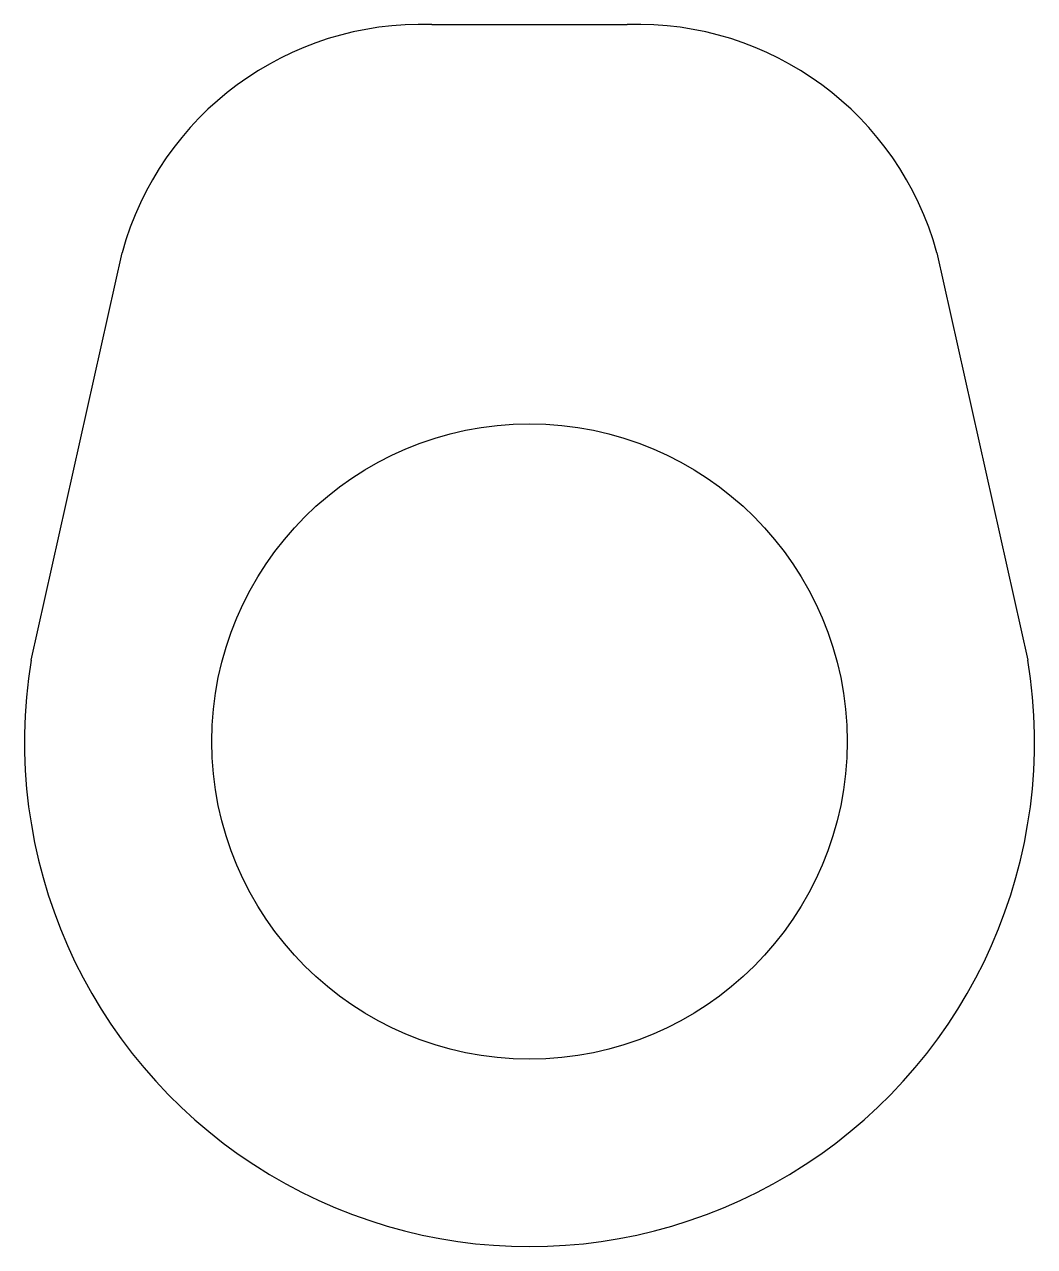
# Model space of a CAD drawing. Header units: millimetres. Extents: x -31 to 31, y -31 to 44.
import ezdxf

# ---------------------------------------------------------------- set-up
doc = ezdxf.new("R2010")
doc.units = ezdxf.units.MM
doc.layers.add('Sketch002', color=7, linetype='CONTINUOUS')

msp = doc.modelspace()

# ---------------------------------------------------------------- linework, layer by layer
at = {"layer": 'Sketch002'}
for p, q in [((-6, 44, 32), (6, 44, 32)), ((-30.5941, 5, 32), (-25, 30, 32)), ((25, 30, 32), (30.5941, 5, 32))]:
    msp.add_line(p, q, dxfattribs=at)
msp.add_circle((0, 0), 19.5, dxfattribs=at)
for centre, radius, start, end in [((-6.66651, 25.0117, 32), 19, 87.9897, 164.779), ((6.66651, 25.0117, 32), 19, 15.221, 92.0103), ((0, 0, 32), 31, 170.718, 9.2818)]:
    msp.add_arc(centre, radius, start, end, dxfattribs=at)

doc.saveas('drawing.dxf')
